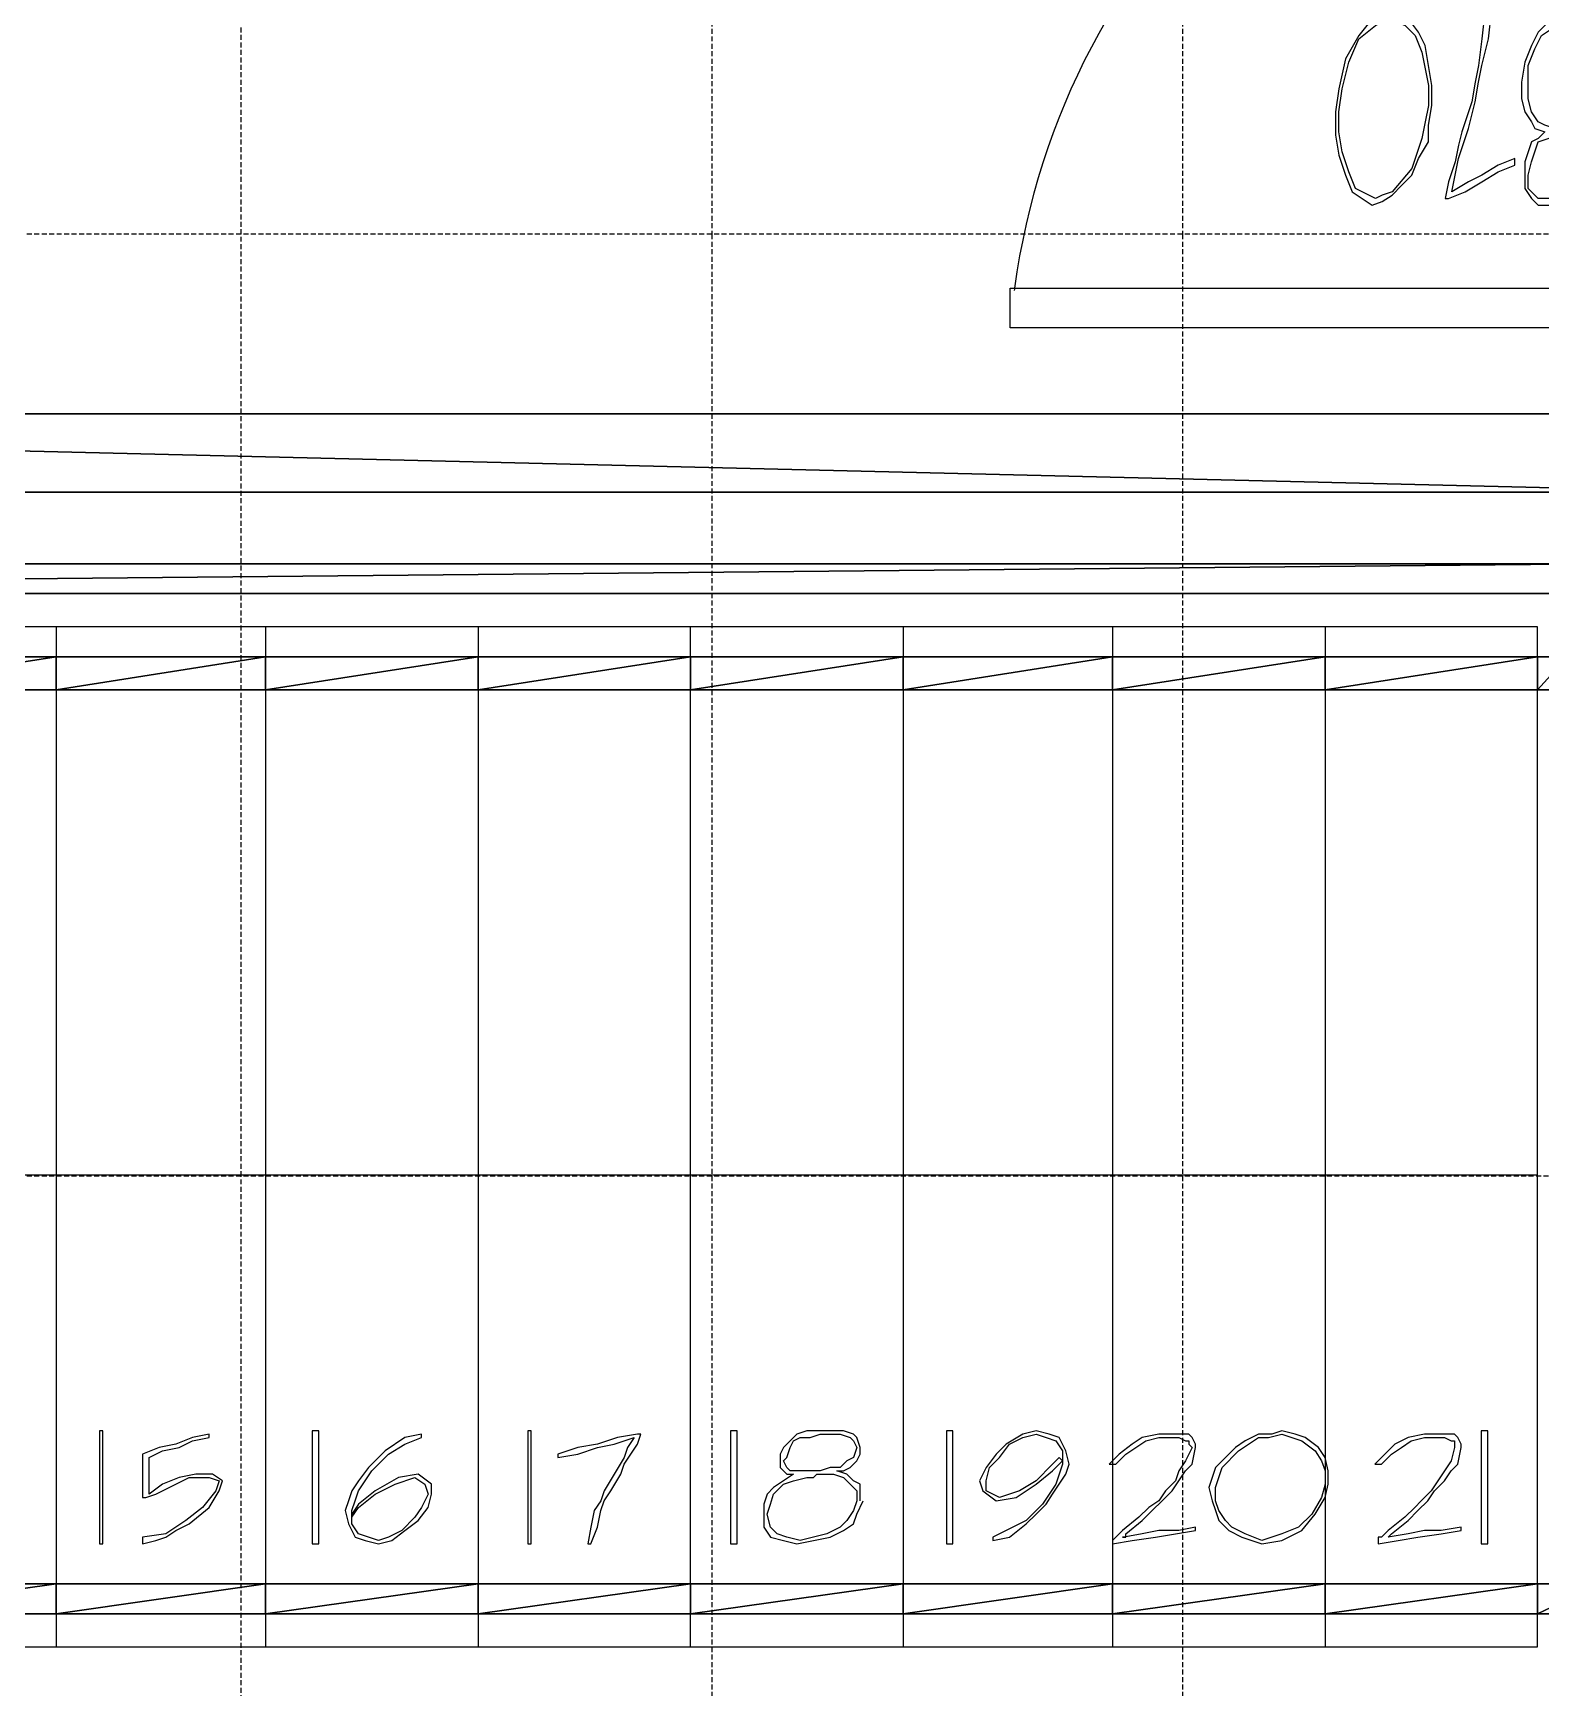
# Model space of a CAD drawing. Header units: millimetres. Extents: x -105583 to -84239, y 226362 to 247787.
# Drawn here: x -97705 to -95783, y 235698 to 237806 of the extents above; entities that cross this region are included whole.
import ezdxf

# ---------------------------------------------------------------- set-up
doc = ezdxf.new("R2010")
doc.units = ezdxf.units.MM
doc.header["$LTSCALE"] = 25.4
doc.linetypes.add('HIDDEN', pattern=[0.375, 0.25, -0.125])
doc.layers.get('0').update_dxf_attribs({"true_color": 0xff5454})
for name, color, linetype, true_color in [('02_Lvl_1', 7, 'Continuous', 0x009987), ('Door', 7, 'Continuous', 0x009987), ('PDF_DOORS', 7, 'Continuous', 0x000000), ('PDF_PANELS', 1, 'Continuous', 0xff0000), ('PDF_PARTITIONS', 7, 'Continuous', 0x000000), ('PDF_STAIRS', 7, 'Continuous', 0x969696), ('Tiles', 7, 'HIDDEN', 0xb3b3b3)]:
    doc.layers.add(name, color=color, linetype=linetype, true_color=true_color)

# ---------------------------------------------------------------- blocks, each defined once
blk = doc.blocks.new('Group_1')
at = {"layer": 'PDF_STAIRS', "color": 7, "true_color": 0xffffff}
for p, q in [((9986.4, 21132.8), (6007.1, 21132.8)), ((8017.9, 21052.3), (7747, 21052.3)), ((8017.9, 21052.3), (8017.9, 21014.2)), ((8284.6, 21052.3), (8017.9, 21052.3)), ((8284.6, 21052.3), (8284.6, 21014.2)), ((8555.6, 21052.3), (8284.6, 21052.3)), ((8555.6, 21052.3), (8555.6, 21014.2)), ((8826.5, 21052.3), (8555.6, 21052.3)), ((9097.4, 21052.3), (8826.5, 21052.3)), ((8826.5, 21014.2), (8826.5, 21052.3)), ((9364.1, 21052.3), (9097.4, 21052.3)), ((9097.4, 21052.3), (9097.4, 21014.2)), ((9635.1, 21052.3), (9364.1, 21052.3)), ((9364.1, 21052.3), (9364.1, 21014.2)), ((9635.1, 21052.3), (9635.1, 21014.2)), ((9906, 21052.3), (9635.1, 21052.3)), ((9906, 21014.2), (9906, 21052.3)), ((8017.9, 21014.2), (8017.9, 20971.9)), ((8017.9, 21014.2), (8017.9, 20971.9)), ((8284.6, 21014.2), (8284.6, 20971.9)), ((8284.6, 21014.2), (8284.6, 20971.9)), ((8555.6, 21014.2), (8555.6, 20971.9)), ((8555.6, 21014.2), (8555.6, 20971.9)), ((8826.5, 20971.9), (8826.5, 21014.2)), ((8826.5, 20971.9), (8826.5, 21014.2)), ((9097.4, 21014.2), (9097.4, 20971.9)), ((9097.4, 21014.2), (9097.4, 20971.9)), ((9364.1, 21014.2), (9364.1, 20971.9)), ((9364.1, 21014.2), (9364.1, 20971.9)), ((9635.1, 21014.2), (9635.1, 20971.9)), ((9635.1, 21014.2), (9635.1, 20971.9)), ((9906, 20971.9), (9906, 21014.2)), ((9906, 20971.9), (9906, 21014.2)), ((8017.9, 20971.9), (8017.9, 20751.8)), ((8284.6, 20971.9), (8284.6, 20353.8)), ((8555.6, 20971.9), (8555.6, 20751.8)), ((8826.5, 20751.8), (8826.5, 20971.9)), ((9097.4, 20971.9), (9097.4, 20751.8)), ((9364.1, 20971.9), (9364.1, 20353.8)), ((9635.1, 20971.9), (9635.1, 20751.8)), ((9906, 20751.8), (9906, 20971.9)), ((8017.9, 20751.8), (8017.9, 20353.8)), ((8555.6, 20751.8), (8555.6, 20353.8)), ((8826.5, 20353.8), (8826.5, 20751.8)), ((9097.4, 20751.8), (9097.4, 20353.8)), ((9635.1, 20751.8), (9635.1, 20353.8)), ((9906, 20353.8), (9906, 20751.8)), ((8017.9, 20353.8), (7747, 20353.8)), ((8017.9, 20353.8), (8017.9, 19833.1)), ((8284.6, 20353.8), (8017.9, 20353.8)), ((8284.6, 20353.8), (8284.6, 19833.1)), ((8555.6, 20353.8), (8284.6, 20353.8)), ((8555.6, 20353.8), (8555.6, 19833.1)), ((8826.5, 20353.8), (8555.6, 20353.8)), ((9097.4, 20353.8), (8826.5, 20353.8)), ((8826.5, 19833.1), (8826.5, 20353.8)), ((9097.4, 20353.8), (9097.4, 19833.1)), ((9364.1, 20353.8), (9097.4, 20353.8)), ((9635.1, 20353.8), (9364.1, 20353.8)), ((9364.1, 20353.8), (9364.1, 19989.8)), ((9906, 20353.8), (9635.1, 20353.8)), ((9635.1, 20353.8), (9635.1, 19994)), ((9906, 19833.1), (9906, 20353.8)), ((8077.2, 20027.9), (8073, 20027.9)), ((8073, 20027.9), (8073, 20006.7)), ((8077.2, 20006.7), (8077.2, 20027.9)), ((8170.3, 20010.9), (8149.2, 20006.7)), ((8191.5, 20019.4), (8170.3, 20010.9)), ((8174.6, 20006.7), (8191.5, 20015.2)), ((8212.7, 20023.6), (8191.5, 20019.4)), ((8191.5, 20015.2), (8212.7, 20019.4)), ((8212.7, 20019.4), (8212.7, 20023.6)), ((8343.9, 20027.9), (8343.9, 20006.7)), ((8352.4, 20027.9), (8343.9, 20027.9)), ((8352.4, 20006.7), (8352.4, 20027.9)), ((8462.4, 20019.4), (8437, 20002.5)), ((8441.3, 19998.2), (8462.4, 20010.9)), ((8483.6, 20023.6), (8462.4, 20019.4)), ((8462.4, 20010.9), (8483.6, 20019.4)), ((8483.6, 20019.4), (8483.6, 20023.6)), ((8623.3, 20027.9), (8619.1, 20027.9)), ((8619.1, 20027.9), (8619.1, 20006.7)), ((8623.3, 20006.7), (8623.3, 20027.9)), ((8708, 20010.9), (8682.6, 20006.7)), ((8733.4, 20019.4), (8708, 20010.9)), ((8708, 20006.7), (8729.1, 20010.9)), ((8729.1, 20010.9), (8754.5, 20019.4)), ((8758.8, 20023.6), (8733.4, 20019.4)), ((8754.5, 20019.4), (8746.1, 20006.7)), ((8750.3, 19998.2), (8758.8, 20010.9)), ((8758.8, 20010.9), (8763, 20023.6)), ((8763, 20023.6), (8758.8, 20023.6)), ((8877.3, 20027.9), (8877.3, 20006.7)), ((8885.8, 20027.9), (8877.3, 20027.9)), ((8885.8, 20006.7), (8885.8, 20027.9)), ((8953.5, 20015.2), (8945, 20006.7)), ((8962, 20023.6), (8953.5, 20015.2)), ((8953.5, 20006.7), (8957.7, 20015.2)), ((8957.7, 20015.2), (8966.2, 20019.4)), ((8974.7, 20027.9), (8962, 20023.6)), ((8966.2, 20019.4), (8978.9, 20019.4)), ((8991.6, 20027.9), (8974.7, 20027.9)), ((8978.9, 20019.4), (8991.6, 20023.6)), ((9008.5, 20027.9), (8991.6, 20027.9)), ((8991.6, 20023.6), (9004.3, 20023.6)), ((9004.3, 20023.6), (9017, 20023.6)), ((9021.2, 20027.9), (9008.5, 20027.9)), ((9017, 20023.6), (9029.7, 20019.4)), ((9033.9, 20023.6), (9021.2, 20027.9)), ((9029.7, 20019.4), (9033.9, 20015.2)), ((9038.2, 20019.4), (9033.9, 20023.6)), ((9033.9, 20015.2), (9038.2, 20006.7)), ((9042.4, 20006.7), (9038.2, 20019.4)), ((9160.9, 20027.9), (9152.5, 20027.9)), ((9152.5, 20027.9), (9152.5, 20006.7)), ((9160.9, 20006.7), (9160.9, 20027.9)), ((9228.7, 20010.9), (9216, 19998.2)), ((9220.2, 19994), (9232.9, 20010.9)), ((9249.8, 20023.6), (9228.7, 20010.9)), ((9232.9, 20010.9), (9249.8, 20019.4)), ((9266.8, 20027.9), (9249.8, 20023.6)), ((9249.8, 20019.4), (9266.8, 20023.6)), ((9283.7, 20023.6), (9266.8, 20027.9)), ((9266.8, 20023.6), (9279.5, 20019.4)), ((9279.5, 20019.4), (9292.2, 20015.2)), ((9296.4, 20019.4), (9283.7, 20023.6)), ((9292.2, 20015.2), (9300.6, 20002.5)), ((9304.9, 20002.5), (9296.4, 20019.4)), ((9389.5, 20010.9), (9372.6, 19998.2)), ((9402.2, 20019.4), (9389.5, 20010.9)), ((9393.8, 20006.7), (9406.5, 20015.2)), ((9423.4, 20023.6), (9402.2, 20019.4)), ((9406.5, 20015.2), (9423.4, 20019.4)), ((9440.3, 20023.6), (9423.4, 20023.6)), ((9423.4, 20019.4), (9440.3, 20019.4)), ((9453, 20023.6), (9440.3, 20023.6)), ((9440.3, 20019.4), (9448.8, 20019.4)), ((9448.8, 20019.4), (9457.3, 20015.2)), ((9461.5, 20023.6), (9453, 20023.6)), ((9457.3, 20015.2), (9461.5, 20015.2)), ((9465.7, 20019.4), (9461.5, 20023.6)), ((9461.5, 20015.2), (9461.5, 20010.9)), ((9461.5, 20010.9), (9465.7, 20006.7)), ((9470, 20010.9), (9465.7, 20019.4)), ((9470, 20006.7), (9470, 20010.9)), ((9533.5, 20015.2), (9520.8, 20006.7)), ((9525, 20002.5), (9550.4, 20019.4)), ((9550.4, 20023.6), (9533.5, 20015.2)), ((9567.3, 20023.6), (9550.4, 20023.6)), ((9550.4, 20019.4), (9563.1, 20019.4)), ((9563.1, 20019.4), (9580, 20023.6)), ((9580, 20027.9), (9567.3, 20023.6)), ((9597, 20023.6), (9580, 20027.9)), ((9580, 20023.6), (9605.4, 20015.2)), ((9609.7, 20019.4), (9597, 20023.6)), ((9605.4, 20015.2), (9622.4, 20002.5)), ((9626.6, 20006.7), (9609.7, 20019.4)), ((9724, 20010.9), (9711.3, 19998.2)), ((9740.9, 20019.4), (9724, 20010.9)), ((9732.4, 20006.7), (9745.1, 20015.2)), ((9762.1, 20023.6), (9740.9, 20019.4)), ((9745.1, 20015.2), (9762.1, 20019.4)), ((9779, 20023.6), (9762.1, 20023.6)), ((9762.1, 20019.4), (9779, 20019.4)), ((9791.7, 20023.6), (9779, 20023.6)), ((9779, 20019.4), (9787.5, 20019.4)), ((9787.5, 20019.4), (9795.9, 20015.2)), ((9800.2, 20023.6), (9791.7, 20023.6)), ((9795.9, 20015.2), (9800.2, 20015.2)), ((9804.4, 20019.4), (9800.2, 20023.6)), ((9800.2, 20015.2), (9800.2, 20010.9)), ((9800.2, 20010.9), (9800.2, 20006.7)), ((9808.6, 20010.9), (9804.4, 20019.4)), ((9808.6, 20006.7), (9808.6, 20010.9)), ((9834, 20027.9), (9834, 20006.7)), ((9842.5, 20027.9), (9834, 20027.9)), ((9842.5, 20006.7), (9842.5, 20027.9)), ((8073, 20006.7), (8073, 19989.8)), ((8073, 19989.8), (8073, 19972.8)), ((8077.2, 19989.8), (8077.2, 20006.7)), ((8077.2, 19972.8), (8077.2, 19989.8)), ((8149.2, 20006.7), (8128, 19998.2)), ((8128, 19998.2), (8128, 19985.5)), ((8136.5, 19994), (8153.4, 20002.5)), ((8136.5, 19985.5), (8136.5, 19994)), ((8153.4, 20002.5), (8174.6, 20006.7)), ((8343.9, 20006.7), (8343.9, 19989.8)), ((8343.9, 19989.8), (8343.9, 19972.8)), ((8352.4, 19989.8), (8352.4, 20006.7)), ((8352.4, 19972.8), (8352.4, 19989.8)), ((8437, 20002.5), (8415.9, 19981.3)), ((8420.1, 19977.1), (8441.3, 19998.2)), ((8619.1, 20006.7), (8619.1, 19989.8)), ((8619.1, 19989.8), (8619.1, 19972.8)), ((8623.3, 19989.8), (8623.3, 20006.7)), ((8623.3, 19972.8), (8623.3, 19989.8)), ((8682.6, 20006.7), (8657.2, 19998.2)), ((8657.2, 19998.2), (8657.2, 19994)), ((8657.2, 19994), (8682.6, 19998.2)), ((8682.6, 19998.2), (8708, 20006.7)), ((8741.8, 19994), (8729.1, 19972.8)), ((8746.1, 20006.7), (8741.8, 19994)), ((8741.8, 19985.5), (8750.3, 19998.2)), ((8877.3, 20006.7), (8877.3, 19989.8)), ((8877.3, 19989.8), (8877.3, 19972.8)), ((8885.8, 19989.8), (8885.8, 20006.7)), ((8885.8, 19972.8), (8885.8, 19989.8)), ((8945, 20006.7), (8940.8, 19998.2)), ((8940.8, 19998.2), (8940.8, 19989.8)), ((8940.8, 19989.8), (8940.8, 19981.3)), ((8945, 19989.8), (8949.3, 19994)), ((8949.3, 19981.3), (8945, 19989.8)), ((8949.3, 19994), (8953.5, 20006.7)), ((9025.5, 19989.8), (9017, 19981.3)), ((9033.9, 19994), (9025.5, 19989.8)), ((9029.7, 19981.3), (9038.2, 19989.8)), ((9038.2, 20006.7), (9033.9, 19994)), ((9038.2, 19989.8), (9042.4, 19998.2)), ((9042.4, 19998.2), (9042.4, 20006.7)), ((9152.5, 20006.7), (9152.5, 19989.8)), ((9152.5, 19989.8), (9152.5, 19972.8)), ((9160.9, 19989.8), (9160.9, 20006.7)), ((9160.9, 19972.8), (9160.9, 19989.8)), ((9216, 19998.2), (9203.3, 19981.3)), ((9207.5, 19981.3), (9220.2, 19994)), ((9296.4, 19994), (9287.9, 19985.5)), ((9287.9, 19977.1), (9300.6, 19989.8)), ((9300.6, 19989.8), (9296.4, 19994)), ((9300.6, 20002.5), (9300.6, 19989.8)), ((9300.6, 19989.8), (9300.6, 19985.5)), ((9309.1, 19985.5), (9304.9, 20002.5)), ((9364.1, 19989.8), (9359.9, 19985.5)), ((9372.6, 19998.2), (9364.1, 19989.8)), ((9364.1, 19989.8), (9364.1, 19985.5)), ((9368.4, 19985.5), (9381.1, 19998.2)), ((9381.1, 19998.2), (9393.8, 20006.7)), ((9457.3, 19989.8), (9448.8, 19977.1)), ((9465.7, 20006.7), (9457.3, 19989.8)), ((9465.7, 19985.5), (9470, 20006.7)), ((9508.1, 19994), (9495.4, 19981.3)), ((9503.8, 19981.3), (9525, 20002.5)), ((9520.8, 20006.7), (9508.1, 19994)), ((9622.4, 20002.5), (9630.8, 19989.8)), ((9635.1, 19994), (9626.6, 20006.7)), ((9630.8, 19989.8), (9635.1, 19977.1)), ((9639.3, 19977.1), (9635.1, 19994)), ((9635.1, 19994), (9635.1, 19977.1)), ((9711.3, 19998.2), (9698.6, 19985.5)), ((9707, 19985.5), (9719.7, 19998.2)), ((9719.7, 19998.2), (9732.4, 20006.7)), ((9795.9, 19989.8), (9787.5, 19977.1)), ((9800.2, 20006.7), (9795.9, 19989.8)), ((9804.4, 19985.5), (9808.6, 20006.7)), ((9834, 20006.7), (9834, 19989.8)), ((9834, 19989.8), (9834, 19972.8)), ((9842.5, 19989.8), (9842.5, 20006.7)), ((9842.5, 19972.8), (9842.5, 19989.8)), ((8073, 19972.8), (8073, 19955.9)), ((8077.2, 19955.9), (8077.2, 19972.8)), ((8128, 19985.5), (8128, 19968.6)), ((8128, 19968.6), (8128, 19955.9)), ((8136.5, 19972.8), (8136.5, 19985.5)), ((8136.5, 19960.1), (8136.5, 19972.8)), ((8174.6, 19968.6), (8153.4, 19960.1)), ((8161.9, 19955.9), (8187.3, 19968.6)), ((8195.7, 19972.8), (8174.6, 19968.6)), ((8187.3, 19968.6), (8212.7, 19968.6)), ((8216.9, 19972.8), (8195.7, 19972.8)), ((8212.7, 19968.6), (8225.4, 19964.4)), ((8229.6, 19964.4), (8216.9, 19972.8)), ((8343.9, 19972.8), (8343.9, 19955.9)), ((8352.4, 19955.9), (8352.4, 19972.8)), ((8415.9, 19981.3), (8403.2, 19964.4)), ((8411.6, 19964.4), (8420.1, 19977.1)), ((8454, 19968.6), (8424.3, 19951.7)), ((8449.7, 19960.1), (8475.1, 19968.6)), ((8479.4, 19972.8), (8454, 19968.6)), ((8475.1, 19968.6), (8487.8, 19960.1)), ((8496.3, 19960.1), (8479.4, 19972.8)), ((8619.1, 19972.8), (8619.1, 19955.9)), ((8623.3, 19955.9), (8623.3, 19972.8)), ((8729.1, 19972.8), (8716.4, 19951.7)), ((8724.9, 19951.7), (8737.6, 19972.8)), ((8737.6, 19972.8), (8741.8, 19985.5)), ((8877.3, 19972.8), (8877.3, 19955.9)), ((8885.8, 19955.9), (8885.8, 19972.8)), ((8940.8, 19981.3), (8945, 19977.1)), ((8945, 19977.1), (8949.3, 19972.8)), ((8957.7, 19972.8), (8945, 19964.4)), ((8953.5, 19977.1), (8949.3, 19981.3)), ((8949.3, 19972.8), (8957.7, 19972.8)), ((8966.2, 19977.1), (8953.5, 19977.1)), ((8957.7, 19964.4), (8974.7, 19968.6)), ((8974.7, 19977.1), (8966.2, 19977.1)), ((8978.9, 19977.1), (8974.7, 19977.1)), ((8974.7, 19968.6), (8978.9, 19968.6)), ((8983.1, 19977.1), (8978.9, 19977.1)), ((8978.9, 19968.6), (8983.1, 19968.6)), ((8987.4, 19977.1), (8983.1, 19977.1)), ((8983.1, 19968.6), (8987.4, 19972.8)), ((8991.6, 19977.1), (8987.4, 19977.1)), ((8987.4, 19972.8), (8991.6, 19972.8)), ((9004.3, 19981.3), (8991.6, 19977.1)), ((8991.6, 19972.8), (9008.5, 19972.8)), ((9017, 19981.3), (9004.3, 19981.3)), ((9008.5, 19972.8), (9021.2, 19968.6)), ((9012.8, 19977.1), (9021.2, 19977.1)), ((9025.5, 19972.8), (9012.8, 19977.1)), ((9021.2, 19977.1), (9029.7, 19981.3)), ((9021.2, 19968.6), (9029.7, 19960.1)), ((9033.9, 19964.4), (9025.5, 19972.8)), ((9152.5, 19972.8), (9152.5, 19955.9)), ((9160.9, 19955.9), (9160.9, 19972.8)), ((9203.3, 19981.3), (9194.8, 19964.4)), ((9203.3, 19964.4), (9207.5, 19981.3)), ((9287.9, 19985.5), (9266.8, 19964.4)), ((9266.8, 19960.1), (9287.9, 19977.1)), ((9296.4, 19972.8), (9292.2, 19960.1)), ((9300.6, 19985.5), (9296.4, 19972.8)), ((9296.4, 19960.1), (9304.9, 19972.8)), ((9304.9, 19972.8), (9309.1, 19985.5)), ((9359.9, 19985.5), (9364.1, 19985.5)), ((9364.1, 19985.5), (9368.4, 19985.5)), ((9364.1, 19985.5), (9364.1, 19888.2)), ((9448.8, 19977.1), (9444.6, 19964.4)), ((9448.8, 19964.4), (9457.3, 19977.1)), ((9457.3, 19977.1), (9465.7, 19985.5)), ((9491.1, 19968.6), (9486.9, 19955.9)), ((9495.4, 19981.3), (9491.1, 19968.6)), ((9495.4, 19955.9), (9499.6, 19968.6)), ((9499.6, 19968.6), (9503.8, 19981.3)), ((9635.1, 19977.1), (9635.1, 19960.1)), ((9639.3, 19960.1), (9639.3, 19977.1)), ((9698.6, 19985.5), (9707, 19985.5)), ((9787.5, 19977.1), (9779, 19964.4)), ((9787.5, 19964.4), (9795.9, 19977.1)), ((9795.9, 19977.1), (9804.4, 19985.5)), ((9834, 19972.8), (9834, 19955.9)), ((9842.5, 19955.9), (9842.5, 19972.8)), ((8073, 19955.9), (8073, 19939)), ((8077.2, 19939), (8077.2, 19955.9)), ((8128, 19955.9), (8128, 19943.2)), ((8132.2, 19943.2), (8144.9, 19947.4)), ((8136.5, 19947.4), (8136.5, 19960.1)), ((8153.4, 19960.1), (8136.5, 19947.4)), ((8144.9, 19947.4), (8161.9, 19955.9)), ((8221.1, 19951.7), (8204.2, 19930.5)), ((8212.7, 19930.5), (8225.4, 19951.7)), ((8225.4, 19964.4), (8221.1, 19951.7)), ((8225.4, 19951.7), (8229.6, 19964.4)), ((8343.9, 19955.9), (8343.9, 19939)), ((8352.4, 19939), (8352.4, 19955.9)), ((8394.7, 19951.7), (8390.5, 19939)), ((8403.2, 19964.4), (8394.7, 19951.7)), ((8398.9, 19939), (8403.2, 19951.7)), ((8403.2, 19951.7), (8411.6, 19964.4)), ((8424.3, 19951.7), (8403.2, 19934.7)), ((8403.2, 19930.5), (8424.3, 19947.4)), ((8424.3, 19947.4), (8449.7, 19960.1)), ((8492.1, 19947.4), (8483.6, 19930.5)), ((8487.8, 19960.1), (8492.1, 19947.4)), ((8492.1, 19930.5), (8496.3, 19947.4)), ((8496.3, 19947.4), (8496.3, 19960.1)), ((8619.1, 19955.9), (8619.1, 19939)), ((8623.3, 19939), (8623.3, 19955.9)), ((8716.4, 19951.7), (8712.2, 19939)), ((8716.4, 19939), (8724.9, 19951.7)), ((8877.3, 19955.9), (8877.3, 19939)), ((8885.8, 19939), (8885.8, 19955.9)), ((8923.9, 19947.4), (8919.6, 19934.7)), ((8932.3, 19955.9), (8923.9, 19947.4)), ((8928.1, 19934.7), (8932.3, 19947.4)), ((8945, 19964.4), (8932.3, 19955.9)), ((8932.3, 19947.4), (8945, 19960.1)), ((8945, 19960.1), (8957.7, 19964.4)), ((9029.7, 19960.1), (9038.2, 19951.7)), ((9042.4, 19960.1), (9033.9, 19964.4)), ((9038.2, 19951.7), (9038.2, 19939)), ((9042.4, 19951.7), (9042.4, 19960.1)), ((9042.4, 19939), (9042.4, 19951.7)), ((9152.5, 19955.9), (9152.5, 19939)), ((9160.9, 19939), (9160.9, 19955.9)), ((9194.8, 19964.4), (9199, 19951.7)), ((9199, 19951.7), (9216, 19939)), ((9203.3, 19951.7), (9203.3, 19964.4)), ((9220.2, 19943.2), (9203.3, 19951.7)), ((9245.6, 19951.7), (9220.2, 19943.2)), ((9241.4, 19943.2), (9266.8, 19960.1)), ((9266.8, 19964.4), (9245.6, 19951.7)), ((9283.7, 19947.4), (9275.2, 19934.7)), ((9279.5, 19934.7), (9287.9, 19947.4)), ((9292.2, 19960.1), (9283.7, 19947.4)), ((9287.9, 19947.4), (9296.4, 19960.1)), ((9431.9, 19951.7), (9423.4, 19939)), ((9427.6, 19939), (9440.3, 19951.7)), ((9444.6, 19964.4), (9431.9, 19951.7)), ((9440.3, 19951.7), (9448.8, 19964.4)), ((9486.9, 19955.9), (9491.1, 19939)), ((9495.4, 19939), (9495.4, 19955.9)), ((9635.1, 19960.1), (9630.8, 19943.2)), ((9635.1, 19943.2), (9639.3, 19960.1)), ((9635.1, 19960.1), (9635.1, 19943.2)), ((9770.5, 19951.7), (9757.8, 19939)), ((9766.3, 19939), (9774.8, 19951.7)), ((9779, 19964.4), (9770.5, 19951.7)), ((9774.8, 19951.7), (9787.5, 19964.4)), ((9834, 19955.9), (9834, 19939)), ((9842.5, 19939), (9842.5, 19955.9)), ((8073, 19939), (8073, 19922)), ((8077.2, 19917.8), (8077.2, 19939)), ((8128, 19943.2), (8132.2, 19943.2)), ((8204.2, 19930.5), (8183, 19913.6)), ((8187.3, 19909.3), (8212.7, 19930.5)), ((8343.9, 19939), (8343.9, 19922)), ((8352.4, 19917.8), (8352.4, 19939)), ((8390.5, 19939), (8386.2, 19926.3)), ((8386.2, 19926.3), (8390.5, 19909.3)), ((8394.7, 19926.3), (8398.9, 19939)), ((8403.2, 19934.7), (8394.7, 19922)), ((8394.7, 19917.8), (8403.2, 19930.5)), ((8394.7, 19922), (8394.7, 19926.3)), ((8483.6, 19930.5), (8475.1, 19917.8)), ((8479.4, 19913.6), (8492.1, 19930.5)), ((8619.1, 19939), (8619.1, 19922)), ((8623.3, 19917.8), (8623.3, 19939)), ((8703.7, 19926.3), (8699.5, 19905.1)), ((8712.2, 19939), (8703.7, 19926.3)), ((8708, 19905.1), (8712.2, 19926.3)), ((8712.2, 19926.3), (8716.4, 19939)), ((8877.3, 19939), (8877.3, 19922)), ((8885.8, 19917.8), (8885.8, 19939)), ((8919.6, 19934.7), (8919.6, 19922)), ((8923.9, 19922), (8928.1, 19934.7)), ((9033.9, 19926.3), (9025.5, 19913.6)), ((9038.2, 19939), (9033.9, 19926.3)), ((9038.2, 19922), (9046.6, 19939)), ((9152.5, 19939), (9152.5, 19922)), ((9160.9, 19917.8), (9160.9, 19939)), ((9216, 19939), (9241.4, 19943.2)), ((9275.2, 19934.7), (9254.1, 19913.6)), ((9266.8, 19922), (9279.5, 19934.7)), ((9410.7, 19930.5), (9398, 19917.8)), ((9402.2, 19913.6), (9414.9, 19926.3)), ((9423.4, 19939), (9410.7, 19930.5)), ((9414.9, 19926.3), (9427.6, 19939)), ((9491.1, 19939), (9495.4, 19926.3)), ((9499.6, 19926.3), (9495.4, 19939)), ((9495.4, 19926.3), (9499.6, 19913.6)), ((9508.1, 19913.6), (9499.6, 19926.3)), ((9630.8, 19943.2), (9618.1, 19922)), ((9622.4, 19922), (9635.1, 19943.2)), ((9635.1, 19943.2), (9635.1, 19833.1)), ((9749.4, 19930.5), (9736.7, 19917.8)), ((9740.9, 19913.6), (9753.6, 19926.3)), ((9757.8, 19939), (9749.4, 19930.5)), ((9753.6, 19926.3), (9766.3, 19939)), ((9834, 19939), (9834, 19922)), ((9842.5, 19917.8), (9842.5, 19939)), ((8073, 19922), (8073, 19900.9)), ((8077.2, 19900.9), (8077.2, 19917.8)), ((8183, 19913.6), (8157.6, 19896.6)), ((8170.3, 19900.9), (8187.3, 19909.3)), ((8343.9, 19922), (8343.9, 19900.9)), ((8352.4, 19900.9), (8352.4, 19917.8)), ((8390.5, 19909.3), (8398.9, 19892.4)), ((8394.7, 19917.8), (8394.7, 19922)), ((8394.7, 19909.3), (8394.7, 19917.8)), ((8403.2, 19896.6), (8394.7, 19909.3)), ((8475.1, 19917.8), (8458.2, 19900.9)), ((8462.4, 19900.9), (8479.4, 19913.6)), ((8619.1, 19922), (8619.1, 19900.9)), ((8623.3, 19900.9), (8623.3, 19917.8)), ((8699.5, 19905.1), (8695.3, 19883.9)), ((8699.5, 19883.9), (8708, 19905.1)), ((8877.3, 19922), (8877.3, 19900.9)), ((8885.8, 19900.9), (8885.8, 19917.8)), ((8919.6, 19922), (8919.6, 19905.1)), ((8919.6, 19905.1), (8928.1, 19892.4)), ((8928.1, 19905.1), (8923.9, 19922)), ((8936.6, 19896.6), (8928.1, 19905.1)), ((9017, 19905.1), (9000.1, 19896.6)), ((9025.5, 19913.6), (9017, 19905.1)), ((9021.2, 19900.9), (9033.9, 19909.3)), ((9033.9, 19909.3), (9038.2, 19922)), ((9152.5, 19922), (9152.5, 19900.9)), ((9160.9, 19900.9), (9160.9, 19917.8)), ((9254.1, 19913.6), (9228.7, 19900.9)), ((9232.9, 19892.4), (9254.1, 19909.3)), ((9254.1, 19909.3), (9266.8, 19922)), ((9398, 19917.8), (9376.8, 19900.9)), ((9381.1, 19896.6), (9402.2, 19913.6)), ((9470, 19905.1), (9448.8, 19900.9)), ((9470, 19900.9), (9470, 19905.1)), ((9499.6, 19913.6), (9512.3, 19900.9)), ((9516.5, 19905.1), (9508.1, 19913.6)), ((9533.5, 19896.6), (9516.5, 19905.1)), ((9601.2, 19905.1), (9580, 19896.6)), ((9618.1, 19922), (9601.2, 19905.1)), ((9605.4, 19900.9), (9622.4, 19922)), ((9736.7, 19917.8), (9715.5, 19900.9)), ((9719.7, 19896.6), (9740.9, 19913.6)), ((9808.6, 19905.1), (9783.2, 19900.9)), ((9808.6, 19900.9), (9808.6, 19905.1)), ((9834, 19922), (9834, 19900.9)), ((9842.5, 19900.9), (9842.5, 19917.8)), ((8073, 19900.9), (8073, 19883.9)), ((8073, 19883.9), (8077.2, 19883.9)), ((8077.2, 19883.9), (8077.2, 19900.9)), ((8157.6, 19896.6), (8128, 19892.4)), ((8128, 19892.4), (8128, 19883.9)), ((8128, 19883.9), (8144.9, 19888.2)), ((8144.9, 19888.2), (8157.6, 19892.4)), ((8157.6, 19892.4), (8170.3, 19900.9)), ((8343.9, 19900.9), (8343.9, 19883.9)), ((8343.9, 19883.9), (8352.4, 19883.9)), ((8352.4, 19883.9), (8352.4, 19900.9)), ((8398.9, 19892.4), (8411.6, 19888.2)), ((8415.9, 19892.4), (8403.2, 19896.6)), ((8411.6, 19888.2), (8428.6, 19883.9)), ((8428.6, 19888.2), (8415.9, 19892.4)), ((8441.3, 19892.4), (8428.6, 19888.2)), ((8428.6, 19883.9), (8445.5, 19888.2)), ((8458.2, 19900.9), (8441.3, 19892.4)), ((8445.5, 19888.2), (8462.4, 19900.9)), ((8619.1, 19900.9), (8619.1, 19883.9)), ((8619.1, 19883.9), (8623.3, 19883.9)), ((8623.3, 19883.9), (8623.3, 19900.9)), ((8695.3, 19883.9), (8699.5, 19883.9)), ((8877.3, 19900.9), (8877.3, 19883.9)), ((8877.3, 19883.9), (8885.8, 19883.9)), ((8885.8, 19883.9), (8885.8, 19900.9)), ((8928.1, 19892.4), (8945, 19888.2)), ((8949.3, 19892.4), (8936.6, 19896.6)), ((8945, 19888.2), (8962, 19883.9)), ((8966.2, 19888.2), (8949.3, 19892.4)), ((8962, 19883.9), (8983.1, 19888.2)), ((8983.1, 19892.4), (8966.2, 19888.2)), ((9000.1, 19896.6), (8983.1, 19892.4)), ((8983.1, 19888.2), (9004.3, 19892.4)), ((9004.3, 19892.4), (9021.2, 19900.9)), ((9152.5, 19900.9), (9152.5, 19883.9)), ((9152.5, 19883.9), (9160.9, 19883.9)), ((9160.9, 19883.9), (9160.9, 19900.9)), ((9228.7, 19900.9), (9211.7, 19892.4)), ((9211.7, 19892.4), (9211.7, 19888.2)), ((9211.7, 19888.2), (9232.9, 19892.4)), ((9368.4, 19892.4), (9364.1, 19888.2)), ((9364.1, 19883.9), (9389.5, 19888.2)), ((9364.1, 19888.2), (9364.1, 19883.9)), ((9364.1, 19883.9), (9364.1, 19833.1)), ((9372.6, 19896.6), (9368.4, 19892.4)), ((9376.8, 19900.9), (9372.6, 19896.6)), ((9381.1, 19893.1), (9376.8, 19892.4)), ((9376.8, 19892.4), (9381.1, 19892.4)), ((9402.2, 19896.6), (9381.1, 19893.1)), ((9381.1, 19893.1), (9381.1, 19896.6)), ((9381.1, 19892.4), (9381.1, 19893.1)), ((9389.5, 19888.2), (9419.2, 19892.4)), ((9423.4, 19900.9), (9402.2, 19896.6)), ((9419.2, 19892.4), (9444.6, 19896.6)), ((9448.8, 19900.9), (9423.4, 19900.9)), ((9444.6, 19896.6), (9470, 19900.9)), ((9512.3, 19900.9), (9529.2, 19892.4)), ((9529.2, 19892.4), (9554.6, 19883.9)), ((9554.6, 19888.2), (9533.5, 19896.6)), ((9580, 19896.6), (9554.6, 19888.2)), ((9554.6, 19883.9), (9580, 19888.2)), ((9580, 19888.2), (9605.4, 19900.9)), ((9707, 19892.4), (9702.8, 19892.4)), ((9702.8, 19892.4), (9702.8, 19888.2)), ((9702.8, 19883.9), (9728.2, 19888.2)), ((9702.8, 19888.2), (9702.8, 19883.9)), ((9711.3, 19896.6), (9707, 19892.4)), ((9715.5, 19900.9), (9711.3, 19896.6)), ((9740.9, 19896.6), (9715.5, 19892.4)), ((9715.5, 19892.4), (9719.7, 19896.6)), ((9728.2, 19888.2), (9753.6, 19892.4)), ((9762.1, 19900.9), (9740.9, 19896.6)), ((9753.6, 19892.4), (9783.2, 19896.6)), ((9783.2, 19900.9), (9762.1, 19900.9)), ((9783.2, 19896.6), (9808.6, 19900.9)), ((9834, 19900.9), (9834, 19883.9)), ((9834, 19883.9), (9842.5, 19883.9)), ((9842.5, 19883.9), (9842.5, 19900.9)), ((8017.9, 19833.1), (7747, 19833.1)), ((8284.6, 19833.1), (8017.9, 19833.1)), ((8017.9, 19833.1), (8017.9, 19795)), ((8017.9, 19833.1), (8017.9, 19795)), ((8284.6, 19833.1), (8284.6, 19795)), ((8284.6, 19833.1), (8284.6, 19795)), ((8555.6, 19833.1), (8284.6, 19833.1)), ((8826.5, 19833.1), (8555.6, 19833.1)), ((8555.6, 19833.1), (8555.6, 19795)), ((8555.6, 19833.1), (8555.6, 19795)), ((8826.5, 19795), (8826.5, 19833.1)), ((9097.4, 19833.1), (8826.5, 19833.1)), ((8826.5, 19795), (8826.5, 19833.1)), ((9364.1, 19833.1), (9097.4, 19833.1)), ((9097.4, 19833.1), (9097.4, 19795)), ((9097.4, 19833.1), (9097.4, 19795)), ((9364.1, 19833.1), (9364.1, 19795)), ((9635.1, 19833.1), (9364.1, 19833.1)), ((9364.1, 19833.1), (9364.1, 19795)), ((9635.1, 19833.1), (9635.1, 19795)), ((9906, 19833.1), (9635.1, 19833.1)), ((9635.1, 19833.1), (9635.1, 19795)), ((9906, 19795), (9906, 19833.1)), ((9906, 19795), (9906, 19833.1)), ((9986.4, 19833.1), (9906, 19833.1)), ((8017.9, 19795), (8017.9, 19752.7)), ((8284.6, 19795), (8284.6, 19752.7)), ((8555.6, 19795), (8555.6, 19752.7)), ((8826.5, 19752.7), (8826.5, 19795)), ((9097.4, 19795), (9097.4, 19752.7)), ((9364.1, 19795), (9364.1, 19752.7)), ((9635.1, 19795), (9635.1, 19752.7)), ((9906, 19752.7), (9906, 19795)), ((7747, 19752.7), (8017.9, 19752.7)), ((8017.9, 19752.7), (8284.6, 19752.7)), ((8284.6, 19752.7), (8555.6, 19752.7)), ((8555.6, 19752.7), (8826.5, 19752.7)), ((8826.5, 19752.7), (9097.4, 19752.7)), ((9097.4, 19752.7), (9364.1, 19752.7)), ((9364.1, 19752.7), (9635.1, 19752.7)), ((9635.1, 19752.7), (9906, 19752.7))]:
    blk.add_line(p, q, dxfattribs=at)
at = {"layer": 'PDF_STAIRS', "color": 0}
for p, q in [((6007.1, 21094.7), (9944.1, 21094.7)), ((8017.9, 21014.2), (7747, 21014.2)), ((8284.6, 21014.2), (8017.9, 21014.2)), ((8555.6, 21014.2), (8284.6, 21014.2)), ((8826.5, 21014.2), (8555.6, 21014.2)), ((9097.4, 21014.2), (8826.5, 21014.2)), ((9364.1, 21014.2), (9097.4, 21014.2)), ((9635.1, 21014.2), (9364.1, 21014.2)), ((9906, 21014.2), (9635.1, 21014.2)), ((9944.1, 21014.2), (9906, 21014.2)), ((7747, 20971.9), (8017.9, 20971.9)), ((8017.9, 20971.9), (8284.6, 20971.9)), ((8284.6, 20971.9), (8555.6, 20971.9)), ((8555.6, 20971.9), (8826.5, 20971.9)), ((8826.5, 20971.9), (9097.4, 20971.9)), ((9097.4, 20971.9), (9364.1, 20971.9)), ((9364.1, 20971.9), (9635.1, 20971.9)), ((9635.1, 20971.9), (9906, 20971.9)), ((9906, 20971.9), (9986.4, 20971.9)), ((7747, 19795), (8017.9, 19795)), ((8017.9, 19795), (8284.6, 19795)), ((8284.6, 19795), (8555.6, 19795)), ((8555.6, 19795), (8826.5, 19795)), ((8826.5, 19795), (9097.4, 19795)), ((9097.4, 19795), (9364.1, 19795)), ((9364.1, 19795), (9635.1, 19795)), ((9635.1, 19795), (9906, 19795)), ((9906, 19795), (9944.1, 19795))]:
    blk.add_line(p, q, dxfattribs=at)
at = {"layer": 'PDF_STAIRS', "color": 7, "true_color": 0xffffff}
mesh = blk.add_polyface(dxfattribs=at)
corners = [(9986.4, 21132.8), (6007.1, 21094.7), (6007.1, 21132.8), (9944.1, 21094.7), (9986.4, 21094.7)]
mesh.append_faces([[corners[k] for k in face] for face in [(0, 1, 2), (3, 0, 4)]], dxfattribs={"vtx0": -1, "color": 7})
mesh.append_faces([[corners[k] for k in face] for face in [(1, 0, 3)]], dxfattribs={"vtx0": -1, "vtx1": -1, "color": 7})
mesh = blk.add_polyface(dxfattribs=at)
corners = [(8017.9, 21014.2), (7747, 20971.9), (7747, 21014.2), (8017.9, 20971.9)]
mesh.append_faces([[corners[k] for k in face] for face in [(0, 1, 2), (1, 0, 3)]], dxfattribs={"vtx0": -1, "color": 7})
mesh = blk.add_polyface(dxfattribs=at)
corners = [(8284.6, 21014.2), (8017.9, 20971.9), (8017.9, 21014.2), (8284.6, 20971.9)]
mesh.append_faces([[corners[k] for k in face] for face in [(0, 1, 2), (1, 0, 3)]], dxfattribs={"vtx0": -1, "color": 7})
mesh = blk.add_polyface(dxfattribs=at)
corners = [(8555.6, 21014.2), (8284.6, 20971.9), (8284.6, 21014.2), (8555.6, 20971.9)]
mesh.append_faces([[corners[k] for k in face] for face in [(0, 1, 2), (1, 0, 3)]], dxfattribs={"vtx0": -1, "color": 7})
mesh = blk.add_polyface(dxfattribs=at)
corners = [(8826.5, 21014.2), (8555.6, 20971.9), (8555.6, 21014.2), (8826.5, 20971.9)]
mesh.append_faces([[corners[k] for k in face] for face in [(0, 1, 2), (1, 0, 3)]], dxfattribs={"vtx0": -1, "color": 7})
mesh = blk.add_polyface(dxfattribs=at)
corners = [(9097.4, 21014.2), (8826.5, 20971.9), (8826.5, 21014.2), (9097.4, 20971.9)]
mesh.append_faces([[corners[k] for k in face] for face in [(0, 1, 2), (1, 0, 3)]], dxfattribs={"vtx0": -1, "color": 7})
mesh = blk.add_polyface(dxfattribs=at)
corners = [(9364.1, 21014.2), (9097.4, 20971.9), (9097.4, 21014.2), (9364.1, 20971.9)]
mesh.append_faces([[corners[k] for k in face] for face in [(0, 1, 2), (1, 0, 3)]], dxfattribs={"vtx0": -1, "color": 7})
mesh = blk.add_polyface(dxfattribs=at)
corners = [(9635.1, 21014.2), (9364.1, 20971.9), (9364.1, 21014.2), (9635.1, 20971.9)]
mesh.append_faces([[corners[k] for k in face] for face in [(0, 1, 2), (1, 0, 3)]], dxfattribs={"vtx0": -1, "color": 7})
mesh = blk.add_polyface(dxfattribs=at)
corners = [(9906, 21014.2), (9635.1, 20971.9), (9635.1, 21014.2), (9906, 20971.9)]
mesh.append_faces([[corners[k] for k in face] for face in [(0, 1, 2), (1, 0, 3)]], dxfattribs={"vtx0": -1, "color": 7})
mesh = blk.add_polyface(dxfattribs=at)
corners = [(9944.1, 21014.2), (9906, 20971.9), (9906, 21014.2), (9986.4, 20971.9), (9986.4, 21014.2)]
mesh.append_faces([[corners[k] for k in face] for face in [(0, 1, 2), (3, 0, 4)]], dxfattribs={"vtx0": -1, "color": 7})
mesh.append_faces([[corners[k] for k in face] for face in [(1, 0, 3)]], dxfattribs={"vtx0": -1, "vtx1": -1, "color": 7})
mesh = blk.add_polyface(dxfattribs=at)
corners = [(8017.9, 19833.1), (7747, 19795), (7747, 19833.1), (8017.9, 19795)]
mesh.append_faces([[corners[k] for k in face] for face in [(0, 1, 2), (1, 0, 3)]], dxfattribs={"vtx0": -1, "color": 7})
mesh = blk.add_polyface(dxfattribs=at)
corners = [(8284.6, 19833.1), (8017.9, 19795), (8017.9, 19833.1), (8284.6, 19795)]
mesh.append_faces([[corners[k] for k in face] for face in [(0, 1, 2), (1, 0, 3)]], dxfattribs={"vtx0": -1, "color": 7})
mesh = blk.add_polyface(dxfattribs=at)
corners = [(8555.6, 19833.1), (8284.6, 19795), (8284.6, 19833.1), (8555.6, 19795)]
mesh.append_faces([[corners[k] for k in face] for face in [(0, 1, 2), (1, 0, 3)]], dxfattribs={"vtx0": -1, "color": 7})
mesh = blk.add_polyface(dxfattribs=at)
corners = [(8826.5, 19833.1), (8555.6, 19795), (8555.6, 19833.1), (8826.5, 19795)]
mesh.append_faces([[corners[k] for k in face] for face in [(0, 1, 2), (1, 0, 3)]], dxfattribs={"vtx0": -1, "color": 7})
mesh = blk.add_polyface(dxfattribs=at)
corners = [(9097.4, 19833.1), (8826.5, 19795), (8826.5, 19833.1), (9097.4, 19795)]
mesh.append_faces([[corners[k] for k in face] for face in [(0, 1, 2), (1, 0, 3)]], dxfattribs={"vtx0": -1, "color": 7})
mesh = blk.add_polyface(dxfattribs=at)
corners = [(9364.1, 19833.1), (9097.4, 19795), (9097.4, 19833.1), (9364.1, 19795)]
mesh.append_faces([[corners[k] for k in face] for face in [(0, 1, 2), (1, 0, 3)]], dxfattribs={"vtx0": -1, "color": 7})
mesh = blk.add_polyface(dxfattribs=at)
corners = [(9635.1, 19833.1), (9364.1, 19795), (9364.1, 19833.1), (9635.1, 19795)]
mesh.append_faces([[corners[k] for k in face] for face in [(0, 1, 2), (1, 0, 3)]], dxfattribs={"vtx0": -1, "color": 7})
mesh = blk.add_polyface(dxfattribs=at)
corners = [(9906, 19833.1), (9635.1, 19795), (9635.1, 19833.1), (9906, 19795)]
mesh.append_faces([[corners[k] for k in face] for face in [(0, 1, 2), (1, 0, 3)]], dxfattribs={"vtx0": -1, "color": 7})
mesh = blk.add_polyface(dxfattribs=at)
corners = [(9986.4, 19833.1), (9906, 19795), (9906, 19833.1), (9944.1, 19795), (9986.4, 19795)]
mesh.append_faces([[corners[k] for k in face] for face in [(0, 1, 2), (3, 0, 4)]], dxfattribs={"vtx0": -1, "color": 7})
mesh.append_faces([[corners[k] for k in face] for face in [(1, 0, 3)]], dxfattribs={"vtx0": -1, "vtx1": -1, "color": 7})
blk = doc.blocks.new('Group_2')
at = {"color": 0}
blk.add_blockref('Group_1', (0, 0), dxfattribs=at)
blk = doc.blocks.new('Group_5')
at = {"layer": 'Tiles', "color": 0}
for p, q in [((272419.9, 170132.2), (272419.9, 171332.2)), ((273019.9, 170832.1), (273019.9, 170132.2)), ((273619.9, 170832.1), (273619.9, 170132.2)), ((272419.9, 170132.2), (271819.9, 170132.2)), ((272419.9, 168932.2), (272419.9, 170132.2)), ((273019.9, 170132.2), (272419.9, 170132.2)), ((273019.9, 170132.2), (273019.9, 168932.2)), ((273619.9, 170132.2), (273019.9, 170132.2)), ((273619.9, 170132.2), (273619.9, 168932.2)), ((274219.9, 170132.2), (273619.9, 170132.2)), ((272419.9, 168932.2), (271819.9, 168932.2)), ((272419.9, 168131.2), (272419.9, 168932.2)), ((273019.9, 168932.2), (272419.9, 168932.2)), ((273019.9, 168932.2), (273019.9, 168131.2)), ((273619.9, 168932.2), (273019.9, 168932.2)), ((273619.9, 168932.2), (273619.9, 168131.2)), ((274219.9, 168932.2), (273619.9, 168932.2))]:
    blk.add_line(p, q, dxfattribs=at)
blk = doc.blocks.new('Group_4')
at = {"layer": 'PDF_DOORS', "color": 7, "true_color": 0xffffff}
for p, q in [((0, 948.3), (0, 910.2)), ((93.1, 910.2), (93.1, 948.3)), ((0, 910.2), (36.9, 910.2)), ((36.9, 910.2), (46.6, 910.2)), ((46.6, 910.2), (46.6, 891.4)), ((46.6, 910.2), (48.3, 910.2)), ((48.3, 910.2), (93.1, 910.2)), ((46.6, 891.4), (46.6, 889)), ((46.6, 889), (918.6, 889)), ((46.6, 889), (46.6, 838.2)), ((918.6, 889), (918.6, 838.2)), ((46.6, 838.2), (46.6, 41)), ((912.8, 838.2), (46.6, 838.2)), ((918.6, 838.2), (912.8, 838.2)), ((0, 38.1), (0, 0)), ((46.6, 38.1), (0, 38.1)), ((46.6, 41), (46.6, 38.1)), ((93.1, 38.1), (46.6, 38.1)), ((93.1, 0), (93.1, 38.1))]:
    blk.add_line(p, q, dxfattribs=at)
for centre, radius, start, end in [((42.6, 901.3), 10.6, 122.6611, 291.8165), ((42.6, 901.3), 10.6, 57.3389, 122.6611), ((42.6, 901.3), 10.6, 0, 57.3389), ((42.6, 901.3), 10.6, 291.8165, 0), ((0.3, 960.5), 920.7, 272.8808, 352.3645), ((0.3, 960.5), 920.7, 352.3645, 352.5568), ((0.3, 960.5), 920.7, 272.6532, 272.8808)]:
    blk.add_arc(centre, radius, start, end, dxfattribs=at)
at = {"layer": 'PDF_PANELS', "color": 7, "true_color": 0xffffff}
for p, q in [((93.1, 948.3), (0, 948.3)), ((0, 0), (93.1, 0))]:
    blk.add_line(p, q, dxfattribs=at)
at = {"layer": 'PDF_PARTITIONS', "color": 7, "true_color": 0xffffff}
for p, q in [((199, 719.7), (190.5, 711.2)), ((207.4, 728.1), (199, 719.7)), ((203.2, 711.2), (211.7, 719.7)), ((220.1, 732.4), (207.4, 728.1)), ((211.7, 719.7), (224.4, 723.9)), ((232.8, 732.4), (220.1, 732.4)), ((224.4, 723.9), (232.8, 723.9)), ((245.5, 732.4), (232.8, 732.4)), ((232.8, 723.9), (245.5, 723.9)), ((254, 723.9), (245.5, 732.4)), ((245.5, 723.9), (249.8, 719.7)), ((249.8, 719.7), (258.2, 711.2)), ((262.5, 711.2), (254, 723.9)), ((359.8, 723.9), (338.7, 715.4)), ((364.1, 723.9), (359.8, 723.9)), ((359.8, 702.7), (364.1, 723.9)), ((431.8, 719.7), (419.1, 707)), ((444.5, 728.1), (431.8, 719.7)), ((431.8, 715.4), (444.5, 719.7)), ((457.2, 732.4), (444.5, 728.1)), ((444.5, 719.7), (453, 723.9)), ((453, 723.9), (478.4, 711.2)), ((469.9, 723.9), (457.2, 732.4)), ((482.6, 715.4), (469.9, 723.9)), ((186.3, 698.5), (177.8, 677.3)), ((190.5, 711.2), (186.3, 698.5)), ((190.5, 694.3), (194.7, 707)), ((194.7, 707), (203.2, 711.2)), ((258.2, 711.2), (258.2, 694.3)), ((262.5, 694.3), (262.5, 711.2)), ((317.5, 702.7), (296.3, 690)), ((338.7, 715.4), (317.5, 702.7)), ((317.5, 694.3), (334.4, 702.7)), ((334.4, 702.7), (355.6, 715.4)), ((355.6, 715.4), (351.4, 694.3)), ((351.4, 677.3), (359.8, 702.7)), ((406.4, 685.8), (431.8, 715.4)), ((419.1, 707), (406.4, 694.3)), ((478.4, 711.2), (486.8, 690)), ((491.1, 694.3), (482.6, 715.4)), ((177.8, 677.3), (177.8, 664.6)), ((186.3, 673.1), (190.5, 694.3)), ((254, 677.3), (249.8, 664.6)), ((258.2, 694.3), (254, 677.3)), ((258.2, 664.6), (262.5, 677.3)), ((262.5, 677.3), (262.5, 694.3)), ((296.3, 690), (275.2, 681.6)), ((275.2, 681.6), (275.2, 673.1)), ((275.2, 673.1), (296.3, 681.6)), ((296.3, 681.6), (317.5, 694.3)), ((351.4, 694.3), (347.1, 673.1)), ((347.1, 656.2), (351.4, 677.3)), ((393.7, 647.7), (406.4, 685.8)), ((406.4, 694.3), (397.9, 673.1)), ((486.8, 690), (495.3, 664.6)), ((499.5, 668.9), (491.1, 694.3)), ((177.8, 664.6), (177.8, 651.9)), ((186.3, 660.4), (186.3, 673.1)), ((186.3, 651.9), (186.3, 660.4)), ((249.8, 664.6), (245.5, 651.9)), ((254, 651.9), (258.2, 664.6)), ((347.1, 673.1), (334.4, 635)), ((342.9, 639.2), (347.1, 656.2)), ((397.9, 673.1), (385.2, 651.9)), ((495.3, 664.6), (499.5, 639.2)), ((503.8, 643.5), (499.5, 668.9)), ((177.8, 651.9), (182, 643.5)), ((182, 643.5), (186.3, 639.2)), ((194.7, 635), (182, 622.3)), ((190.5, 643.5), (186.3, 651.9)), ((186.3, 639.2), (194.7, 635)), ((199, 643.5), (190.5, 643.5)), ((207.4, 639.2), (199, 643.5)), ((211.7, 643.5), (207.4, 639.2)), ((215.9, 643.5), (211.7, 643.5)), ((220.1, 643.5), (215.9, 643.5)), ((215.9, 630.8), (220.1, 635)), ((232.8, 647.7), (220.1, 643.5)), ((220.1, 635), (224.4, 635)), ((224.4, 635), (237.1, 630.8)), ((245.5, 651.9), (232.8, 647.7)), ((237.1, 639.2), (245.5, 647.7)), ((249.8, 635), (237.1, 639.2)), ((245.5, 647.7), (254, 651.9)), ((254, 626.5), (249.8, 635)), ((334.4, 635), (326, 601.1)), ((330.2, 601.1), (342.9, 639.2)), ((385.2, 651.9), (385.2, 630.8)), ((389.5, 626.5), (393.7, 647.7)), ((499.5, 639.2), (499.5, 613.8)), ((503.8, 613.8), (503.8, 643.5)), ((182, 622.3), (173.6, 609.6)), ((182, 609.6), (194.7, 622.3)), ((194.7, 622.3), (207.4, 630.8)), ((207.4, 630.8), (211.7, 630.8)), ((211.7, 630.8), (215.9, 630.8)), ((237.1, 630.8), (245.5, 626.5)), ((245.5, 626.5), (254, 613.8)), ((262.5, 613.8), (254, 626.5)), ((254, 613.8), (258.2, 596.9)), ((266.7, 596.9), (262.5, 613.8)), ((385.2, 630.8), (381, 605.4)), ((385.2, 605.4), (389.5, 626.5)), ((499.5, 613.8), (495.3, 584.2)), ((499.5, 584.2), (503.8, 613.8)), ((165.1, 592.7), (160.9, 571.5)), ((173.6, 609.6), (165.1, 592.7)), ((169.3, 571.5), (173.6, 592.7)), ((173.6, 592.7), (182, 609.6)), ((258.2, 596.9), (258.2, 580)), ((266.7, 575.7), (266.7, 596.9)), ((326, 601.1), (321.7, 575.7)), ((326, 575.7), (330.2, 601.1)), ((381, 605.4), (381, 580)), ((385.2, 580), (385.2, 605.4)), ((160.9, 571.5), (160.9, 546.1)), ((165.1, 546.1), (169.3, 571.5)), ((258.2, 580), (258.2, 554.6)), ((262.5, 550.3), (266.7, 575.7)), ((321.7, 575.7), (317.5, 554.6)), ((321.7, 554.6), (326, 575.7)), ((381, 580), (385.2, 554.6)), ((389.5, 558.8), (385.2, 580)), ((495.3, 584.2), (486.8, 550.3)), ((491.1, 546.1), (499.5, 584.2)), ((258.2, 554.6), (249.8, 533.4)), ((254, 529.2), (262.5, 550.3)), ((317.5, 554.6), (309, 520.7)), ((317.5, 520.7), (321.7, 554.6)), ((385.2, 554.6), (389.5, 529.2)), ((393.7, 537.6), (389.5, 558.8)), ((486.8, 550.3), (474.1, 520.7)), ((160.9, 546.1), (160.9, 520.7)), ((169.3, 524.9), (165.1, 546.1)), ((249.8, 533.4), (241.3, 516.5)), ((245.5, 512.2), (254, 529.2)), ((389.5, 529.2), (397.9, 512.2)), ((402.2, 516.5), (393.7, 537.6)), ((474.1, 516.5), (491.1, 546.1)), ((160.9, 520.7), (169.3, 499.5)), ((173.6, 508), (169.3, 524.9)), ((186.3, 495.3), (173.6, 508)), ((228.6, 508), (215.9, 499.5)), ((241.3, 516.5), (228.6, 508)), ((232.8, 499.5), (245.5, 512.2)), ((309, 520.7), (304.8, 486.8)), ((313.3, 486.8), (317.5, 520.7)), ((397.9, 512.2), (410.6, 495.3)), ((414.9, 503.8), (402.2, 516.5)), ((474.1, 520.7), (453, 503.8)), ((457.2, 495.3), (474.1, 516.5)), ((169.3, 499.5), (182, 491.1)), ((182, 491.1), (199, 486.8)), ((199, 495.3), (186.3, 495.3)), ((215.9, 499.5), (199, 495.3)), ((199, 486.8), (215.9, 491.1)), ((215.9, 491.1), (232.8, 499.5)), ((304.8, 486.8), (313.3, 486.8)), ((410.6, 495.3), (431.8, 486.8)), ((436, 495.3), (414.9, 503.8)), ((431.8, 486.8), (457.2, 495.3)), ((453, 503.8), (436, 495.3))]:
    blk.add_line(p, q, dxfattribs=at)
blk = doc.blocks.new('Group_11')
at = {"layer": 'PDF_PARTITIONS', "color": 0}
for p, q in [((213733.5, 135343.6), (217782.2, 135343.6)), ((217882.2, 135243.6), (213733.5, 135243.6))]:
    blk.add_line(p, q, dxfattribs=at)
at = {"layer": 'Door', "color": 0, "rotation": 179.9999991462061}
blk.add_blockref('Group_4', (217878.7, 136341.9), dxfattribs=at)
at = {"layer": 'PDF_PARTITIONS', "color": 0}
mesh = blk.add_polyface(dxfattribs=at)
corners = [(217882.2, 135243.6), (213733.5, 135343.6), (213733.5, 135243.6), (217782.2, 135343.6), (217782.2, 135393.6), (217882.2, 135393.6)]
mesh.append_faces([[corners[k] for k in face] for face in [(0, 1, 2), (4, 0, 5)]], dxfattribs={"vtx0": -1, "color": 0})
mesh.append_faces([[corners[k] for k in face] for face in [(1, 0, 3), (3, 0, 4)]], dxfattribs={"vtx0": -1, "vtx1": -1, "color": 0})
blk = doc.blocks.new('Group_49')
at = {"layer": 'PDF_STAIRS', "color": 7, "true_color": 0xffffff}
blk.add_line((9525, 9541.4), (9525, 9478.4), dxfattribs=at)
at = {"color": 0}
blk.add_blockref('Group_2', (-110.1, -10364.6), dxfattribs=at)
at = {"layer": 'PDF_PARTITIONS', "color": 0}
blk.add_blockref('Group_11', (-207836.5, -124384.3), dxfattribs=at)
at = {"layer": 'Tiles', "color": 0}
blk.add_blockref('Group_5', (-264276.6, -158944.3), dxfattribs=at)

msp = doc.modelspace()

# ---------------------------------------------------------------- block references
at = {"layer": '02_Lvl_1', "color": 0}
msp.add_blockref('Group_49', (-105583.5, 226361.7), dxfattribs=at)

doc.saveas('drawing.dxf')
